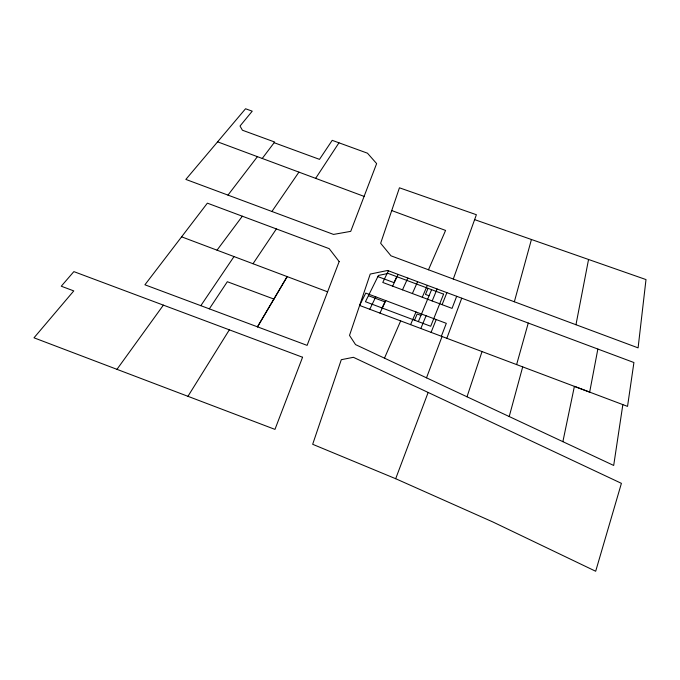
<?xml version="1.0" encoding="UTF-8"?>
<svg xmlns="http://www.w3.org/2000/svg" width="680" height="680" viewBox="0 0 680 680"><rect width="100%" height="100%" fill="white"/><g stroke="black" fill="none" stroke-linecap="round" stroke-linejoin="round"><path stroke-width="1.02" d="M622.846 404.617L613.692 465.452L355.538 344.607L349.512 335.418L370.226 274.065L387.591 270.478L633.921 362.525L627.538 406.385L359.609 305.439L365.772 293.097L446.31 323.34L441.363 336.226M597.856 349.052L589.67 392.122L574.396 386.359L562.879 441.668M575.968 324.725L588.548 259.479M509.21 416.543L522.699 366.868M514.343 301.767L531.428 239.496M516.621 364.582L528.258 323.051M467.007 396.788L482.035 351.551M474.623 219.623L646 279.574L638.095 347.871L390.983 255.816L380.647 243.278L399.44 187.807L476.383 214.719L453.288 279.029M446.837 338.291L461.737 298.197M426.504 377.825L442.068 336.481M395.683 478.712L312.673 444.287L341.3 359.695L353.404 357.306L621.409 483.344L595.68 571.251L492.796 521.934L395.683 478.712L428.145 392.453M456.671 296.327L452.047 308.38L382.772 282.455L388.399 270.835M431.094 332.358L436.194 319.541M442.111 304.666L446.879 292.672M420.835 328.5L426.088 315.741M432.183 300.951L437.096 289.017M418.361 321.623L431.587 289.654M414.545 320.186L417.171 313.99L420.937 315.409M428.043 288.328L425.467 294.406L429.072 295.749M410.592 324.64L415.999 311.958M422.272 297.236L427.329 285.37M384.489 358.156L400.681 320.892M428.468 269.781L445.579 230.426L391.723 210.554M412.377 293.53L417.579 281.732M402.492 289.833L407.839 278.094M382.058 307.964L384.923 301.877L368.433 295.681M396.78 276.658L393.975 282.625L377.868 276.599M379.958 313.106L385.824 300.62M392.624 286.144L398.106 274.465M369.775 309.273L375.793 296.854M187.977 396.262L229.347 329.834M315.648 178.347L338.971 142.808M209.329 308.848L227.324 281.724L273.912 299.072M253.011 263.729L276.377 228.93M200.829 305.668L234.013 256.572M262.242 158.465L274.661 142.018L242.411 130.22L240.014 126.038L252.229 111.18L245.548 108.749L185.852 179.418L271.906 211.471L298.928 172.125M116.985 369.308L163.379 305.133M217.022 250.172L242.344 216.214M227.97 195.118L257.414 156.663M274.142 142.706L319.498 159.358L332.214 140.344L367.472 153.195L376.635 163.6L350.727 231.353L333.531 234.422L271.906 211.471M217.6 141.839L364.098 196.393M181.602 236.827L327.59 291.83M302.566 357.247L274.966 429.386L34 337.807L73.78 290.904L61.259 286.212L73.865 271.618L302.566 357.247M339.167 261.579L307.105 345.372L144.917 284.793L207.374 203.15L329.197 248.659L339.167 261.579M443.589 294.142L430.703 326.264L365.449 301.716L378.437 275.451L388.135 273.428L443.589 294.142M287.181 276.599L257.49 326.842L287.181 276.599"/></g></svg>
